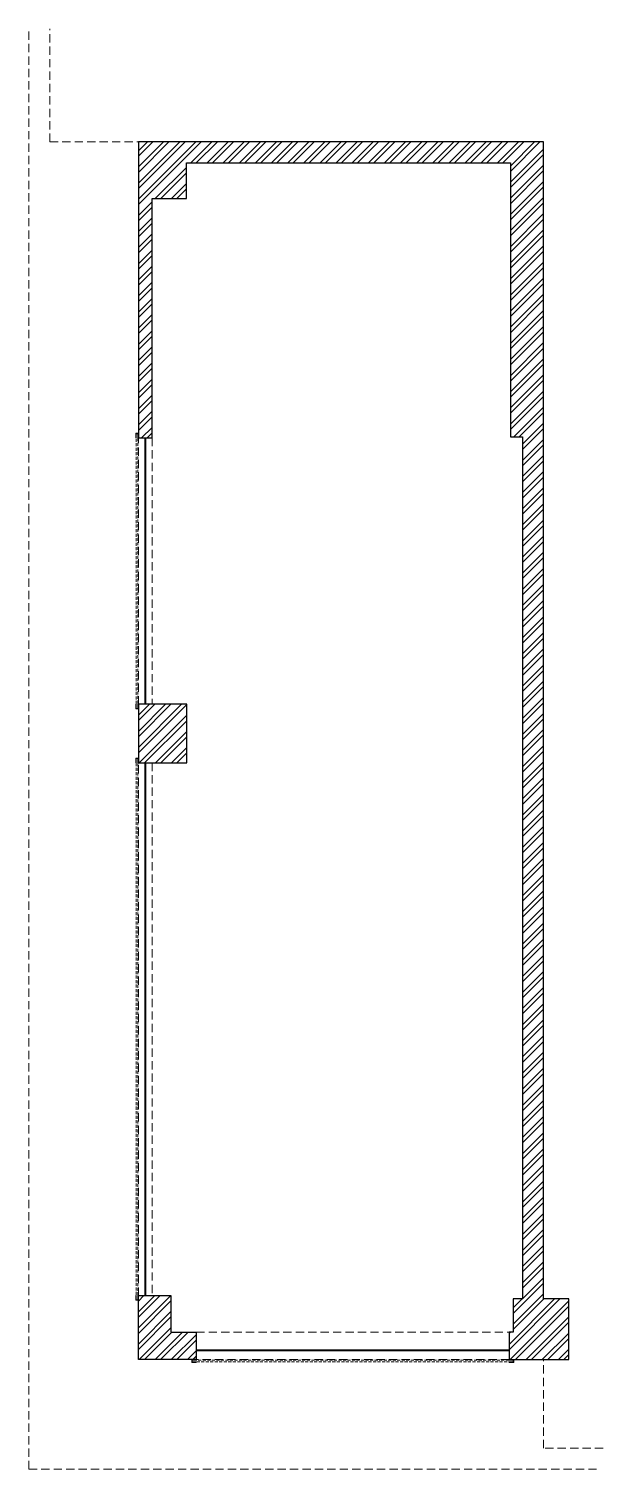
# Model space of a CAD drawing. Header units: feet. Extents: x -1726 to 4562, y -14307 to 1468.
import ezdxf

# ---------------------------------------------------------------- set-up
doc = ezdxf.new("R2010")
doc.units = ezdxf.units.FT
doc.header["$LTSCALE"] = 33
doc.header["$MEASUREMENT"] = 0
doc.linetypes.add('a_p6_plan_L18$0$HIDDEN', pattern=[0.375, 0.25, -0.125])
doc.linetypes.add('HIDDENX2', pattern=[0.75, 0.5, -0.25])
for name, color, linetype, lineweight in [('A-Glazing', 4, 'Continuous', 20), ('A-shutter', 8, 'Continuous', 18), ('beam', 90, 'Continuous', 9), ('LN-HATCH', 251, 'Continuous', 0), ('rolling shutter', 1, 'Continuous', 5)]:
    doc.layers.add(name, color=color, linetype=linetype, lineweight=lineweight)
doc.layers.add('A-WALL', color=1, linetype='Continuous')

# ---------------------------------------------------------------- blocks, each defined once
blk = doc.blocks.new('*U2')
at = {"layer": 'A-shutter', "color": 5, "ltscale": 10}
for points in [[(41038450, -1561539), (41038450, -1561544), (41038405, -1561544), (41038405, -1561564), (41038450, -1561564), (41038450, -1561569), (41038400, -1561569), (41038400, -1561539)], [(41041876, -1561539), (41041876, -1561544), (41041921, -1561544), (41041921, -1561564), (41041876, -1561564), (41041876, -1561569), (41041926, -1561569), (41041926, -1561539)]]:
    blk.add_lwpolyline(points, close=True, dxfattribs=at)
at = {"layer": 'A-shutter', "color": 5, "linetype": 'HIDDENX2', "ltscale": 2}
blk.add_lwpolyline([(41038405, -1561544), (41038405, -1561564), (41041921, -1561564), (41041921, -1561544)], close=True, dxfattribs=at)
blk = doc.blocks.new('*U3')
at = {"layer": 'A-shutter', "color": 5, "ltscale": 10}
for points in [[(41036040, -1561539), (41036040, -1561544), (41035995, -1561544), (41035995, -1561564), (41036040, -1561564), (41036040, -1561569), (41035990, -1561569), (41035990, -1561539)], [(41041876, -1561539), (41041876, -1561544), (41041921, -1561544), (41041921, -1561564), (41041876, -1561564), (41041876, -1561569), (41041926, -1561569), (41041926, -1561539)]]:
    blk.add_lwpolyline(points, close=True, dxfattribs=at)
at = {"layer": 'A-shutter', "color": 5, "linetype": 'HIDDENX2', "ltscale": 2}
blk.add_lwpolyline([(41035995, -1561544), (41035995, -1561564), (41041921, -1561564), (41041921, -1561544)], close=True, dxfattribs=at)
blk = doc.blocks.new('*U4')
at = {"layer": 'A-shutter', "color": 5, "ltscale": 10}
for points in [[(41036040, -1561539), (41036040, -1561544), (41035995, -1561544), (41035995, -1561564), (41036040, -1561564), (41036040, -1561569), (41035990, -1561569), (41035990, -1561539)], [(41038958, -1561539), (41038958, -1561544), (41039003, -1561544), (41039003, -1561564), (41038958, -1561564), (41038958, -1561569), (41039008, -1561569), (41039008, -1561539)]]:
    blk.add_lwpolyline(points, close=True, dxfattribs=at)
at = {"layer": 'A-shutter', "color": 5, "linetype": 'HIDDENX2', "ltscale": 2}
blk.add_lwpolyline([(41035995, -1561544), (41035995, -1561564), (41039003, -1561564), (41039003, -1561544)], close=True, dxfattribs=at)

msp = doc.modelspace()

# ---------------------------------------------------------------- hatches: boundary and pattern name
at = {"layer": 'LN-HATCH'}
h = msp.add_hatch(dxfattribs=at)
h.set_pattern_fill('ANSI32', color=256, scale=333, angle=180)
h.set_pattern_definition([(225, (-5057525.58, 5274698.1), (88.2999593, -88.2999593), []), (225, (-5057584.45, 5274698.1), (88.2999593, -88.2999593), [])])
h.paths.add_polyline_path([(4187, -13107), (4187, -12443), (3908, -12443), (3908, 230), (-526, 230), (-526, -3012), (-376, -3012), (-376, -390), (0, -390), (0, 0), (3546, 0), (3546, -3000), (3678, -3000), (3678, -12443), (3578, -12443), (3578, -12807), (3533, -12807), (3533, -13107)])
h.paths.add_polyline_path([(-526, -12406), (-170, -12406), (-170, -12806), (107, -12806), (107, -13107), (-526, -13107)], flags=17)
h.paths.add_polyline_path([(-526, -6570), (3, -6570), (3, -5930), (-526, -5930)], flags=17)

# ---------------------------------------------------------------- linework, layer by layer
at = {"layer": 'A-Glazing'}
for points in [[(-445, -5930), (-445, -3012), (-457, -3012), (-457, -5930)], [(-445, -6570), (-445, -12406), (-457, -12406), (-457, -6570)], [(107, -13000), (3533, -13000), (3533, -13012), (107, -13012)]]:
    msp.add_lwpolyline(points, close=True, dxfattribs=at)
at = {"layer": 'A-WALL'}
for points in [[(4187, -13107), (4187, -12443), (3908, -12443), (3908, 230), (-526, 230), (-526, -3012), (-376, -3012), (-376, -390), (0, -390), (0, 0), (3546, 0), (3546, -3000), (3678, -3000), (3678, -12443), (3578, -12443), (3578, -12807), (3533, -12807), (3533, -13107)], [(-526, -6570), (3, -6570), (3, -5930), (-526, -5930)]]:
    msp.add_lwpolyline(points, close=True, dxfattribs=at)
msp.add_lwpolyline([(-526, -12406), (-170, -12406), (-170, -12806), (107, -12806), (107, -13107), (-526, -13107), (-526, -12406)], dxfattribs=at)
at = {"layer": 'beam', "linetype": 'a_p6_plan_L18$0$HIDDEN', "lineweight": 5, "ltscale": 11}
for points in [[(-1726, -14307), (-1726, 1467)], [(-1496, 230), (-1496, 1468)], [(-1496, 230), (-526, 230)], [(3908, -14077), (3908, -13107)], [(4562, -14077), (3908, -14077)], [(-1726, -14307), (4531, -14307)]]:
    msp.add_lwpolyline(points, dxfattribs=at)
for points in [[(-526, -3012), (-376, -3012), (-376, -5930), (-526, -5930)], [(-526, -6570), (-376, -6570), (-376, -12406), (-526, -12406)], [(3533, -13107), (107, -13107), (107, -12806), (3533, -12806)]]:
    msp.add_lwpolyline(points, close=True, dxfattribs=at)

# ---------------------------------------------------------------- block references
at = {"layer": 'rolling shutter', "color": 2, "xscale": -1, "rotation": 270}
msp.add_blockref('*U4', (1561013, -41041970), dxfattribs=at)
at = {"layer": 'rolling shutter', "color": 2, "rotation": 270}
msp.add_blockref('*U3', (1561013, 41029470), dxfattribs=at)
at = {"layer": 'rolling shutter', "color": 2}
msp.add_blockref('*U2', (-41038343, 1548432), dxfattribs=at)

doc.saveas('drawing.dxf')
